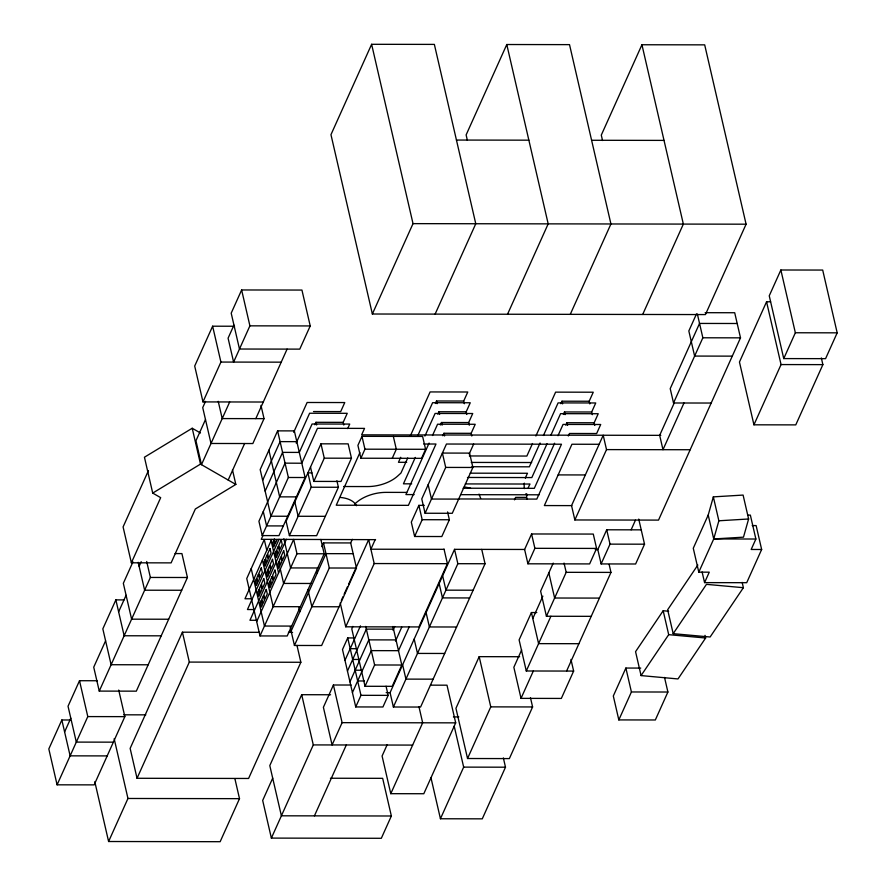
<?xml version="1.0" encoding="UTF-8"?>
<svg xmlns="http://www.w3.org/2000/svg" width="886" height="886" viewBox="0 0 886 886"><rect width="100%" height="100%" fill="white"/><g stroke="black" fill="none" stroke-linecap="round" stroke-linejoin="round"><path stroke-width="1.33" d="M698.799 572.157L693.273 548.246L708.213 515.043L713.341 496.869L743.099 495.075L748.615 518.986L743.487 537.16L713.728 538.954L698.799 572.157L709.265 572.168L704.569 582.623L746.71 582.689L761.65 549.486L756.123 525.575L752.203 525.575M747.64 515.109L750.353 515.109L755.88 539.02L713.728 538.954L718.867 520.78L713.341 496.869M234.557 326.236L212.629 326.203L194.698 366.051L202.983 401.912L263.286 402.022M148.449 470.566L123.088 526.937L131.372 562.809L171.109 562.876L195.341 508.996L235.831 484.443L232.464 469.835M241.634 289.966L231.202 313.168L239.475 349.029L299.778 349.128L310.222 325.937L301.938 290.065L241.634 289.966L249.907 325.838L233.605 362.086L228.09 338.175L233.959 325.118M202.983 401.912L220.913 362.064L212.629 326.203M131.372 562.809L160.676 497.666L152.713 493.081L144.44 457.22L192.218 428.248L200.469 432.988M70.083 719.997L61.843 719.986L48.819 748.947L57.092 784.819L94.149 784.874L124.848 716.641L118.713 690.072M97.349 680.747L79.507 680.714L68.034 706.231L76.307 742.103L113.364 742.158M124.095 599.911L115.867 599.888L102.831 628.861L111.115 664.721L148.172 664.788M132.955 561.89L123.331 583.309L131.604 619.17L168.661 619.236M205.53 401.38L202.728 407.604L211.012 443.476L252.842 443.543L264.039 418.646L260.971 405.367M435.115 314.12L475.771 223.748L434.361 44.4L371.622 44.3L330.965 134.672L372.364 314.009L705.433 314.574L746.09 224.191L704.691 44.854L641.94 44.754L601.284 135.126L602.535 140.52M64.6 731.936L70.791 718.192M105.6 640.811L93.728 667.191L99.254 691.102L136.311 691.158L187.433 577.506L181.918 553.595L175.051 553.584M118.624 611.849L126.089 595.259M139.124 566.298L141.206 561.658M205.486 419.565L195.95 440.763L201.476 464.674L229.684 401.956M57.092 784.819L87.792 716.586L79.507 680.714M99.254 691.102L150.376 577.45L146.699 561.502M228.189 480.046L244.614 443.532M255.81 418.635L287.086 349.117M259.532 632.327L182.416 632.194L130.142 748.393L137.042 778.285L248.589 778.462L300.863 662.274L296.965 645.373M660.801 435.347L361.632 434.849L364.534 428.392L317.476 428.315L301.761 463.234L285.059 463.145L258.922 521.245L262.234 535.587L278.968 535.62L305.105 477.521L294.34 430.895L277.606 430.862L260.185 469.591L270.95 516.228L287.684 516.25M262.666 480.356L280.087 441.627L296.821 441.649M265.147 491.121L282.579 452.381L299.302 452.414M234.901 778.739L239.508 798.663L220.149 841.7L108.601 841.512L127.961 798.474L114.161 738.702M137.042 778.285L189.316 662.086L182.416 632.194M293.698 432.324L307.121 402.488L344.765 402.554L340.7 411.591L313.511 411.547M296.179 443.089L309.602 413.253L347.246 413.308L343.181 422.345L343.801 425.036M299.224 452.602L312.082 424.006L349.726 424.073L347.7 428.591M262.234 535.587L288.371 477.488L277.606 430.862M262.876 535.72L261.248 539.33L375.575 539.652M314.884 424.771L315.992 422.301L343.181 422.345M372.364 314.009L413.02 223.637L371.622 44.3M271.659 539.463L244.979 598.77L251.89 598.781M276.853 540.139L275.402 543.362L274.361 538.887M310.51 467.066L313.821 481.408L341.01 481.452L351.465 458.217L348.154 443.864L320.965 443.82L286.112 521.289L289.423 535.631L316.612 535.676L338.397 487.267L336.89 480.744M279.046 539.33L247.46 609.535L254.371 609.546M570.274 314.342L610.93 223.97L569.521 44.632L506.781 44.522L466.125 134.905L467.365 140.298M286.388 539.275L249.952 620.289L256.862 620.3M289.423 535.631L311.207 487.222L307.896 472.869L311.972 472.88M313.821 481.408L324.276 458.173L320.965 443.82M256.696 621.584L293.665 539.386L296.976 553.739L260.008 635.938L287.197 635.982L324.176 553.783L320.854 539.43M361.975 436.344L357.911 445.381L360.879 458.228L421.526 458.328L425.59 449.291L422.622 436.444L361.975 436.344L364.943 449.191L360.879 458.228M359.893 452.657L336.248 505.219L408.402 505.341L435.99 444.019L423.741 443.997M321.806 546.64L323.49 542.896L350.679 542.941L352.307 539.319M291.129 631.12L325.97 553.65L353.16 553.695M350.679 542.941L356.471 568.048L321.629 645.506L294.44 645.462L329.282 568.004L323.49 542.896M392.243 458.284L396.308 449.246L393.34 436.399M400.727 457.276L398.467 462.304L406.707 462.315M410.34 435.912L430.12 391.933L467.764 392L463.699 401.037L464.319 403.728M341.331 600.42L343.004 596.699M344.122 594.218L347.467 586.776M348.586 584.295L368.676 539.64L374.191 563.551L345.739 626.812L418.934 626.934L447.397 563.673L444.019 549.065M407.737 457.984L400.948 473.058L397.449 476.247A28.729 15.893 -13 0 1 367.668 486.569L343.569 486.525M417.915 435.369L432.612 402.698L470.256 402.765L466.191 411.802L466.811 414.482M330.589 694.757L301.694 694.702L269.798 765.593L281.394 815.807L391.357 815.995L382.663 778.329L330.434 778.24M435.391 403.484L436.51 400.993L463.699 401.037M375.243 539.519L370.88 549.209L444.085 549.331M415.312 457.431L403.44 483.822L411.691 483.834M424.915 436.078L435.092 413.452L472.736 413.518L468.672 422.556L469.292 425.247M272.7 778.152L262.677 800.446L271.371 838.101L381.323 838.289L391.357 815.995M437.872 414.249L439.002 411.746L466.191 411.802M429.101 443.066L405.921 494.576L414.161 494.598M432.49 435.524L437.573 424.217L475.217 424.283L471.153 433.32L471.773 436.012M440.364 425.003L441.483 422.511L468.672 422.556M354.511 637.942L347.722 637.931L342.494 649.549L355.74 706.939L382.929 706.984L388.157 695.366L386.052 686.229M352.916 626.391L351.786 628.894L365.032 686.285L392.221 686.329L401.801 665.021L392.908 626.468M442.845 435.768L443.964 433.276L471.153 433.32M333.413 685L323.39 707.294L332.084 744.949L342.107 722.655L333.413 685L351.166 685.033M344.975 660.314L360.469 625.87M424.305 505.363L418.868 505.363L411.314 522.142L414.626 536.484L441.815 536.539L449.368 519.75L447.563 511.92M271.371 838.101L313.29 744.916L301.694 694.702M507.534 314.242L548.179 223.87L506.781 44.522M347.456 671.067L366.339 629.115L393.528 629.16M414.626 536.484L422.179 519.705L418.868 505.363M425.081 513.249L445.702 467.42L442.391 453.067L469.58 453.111L472.891 467.465L452.27 513.293L425.081 513.249L421.769 498.907L446.455 444.03L561.48 444.229L536.805 499.095L458.738 498.962M349.948 681.832L368.82 639.869L396.009 639.913M352.429 692.586L371.3 650.634L398.49 650.678M469.17 454.009L473.645 444.074M355.74 706.939L360.967 695.322L347.722 637.931M365.032 686.285L374.612 664.976L365.719 626.424M393.007 630.289L394.713 626.513M314.419 815.862L346.315 744.971M395.499 641.054L401.735 627.188M398.478 650.701L409.177 626.923M481.729 549.386L485.041 563.74L420.573 707.05L393.384 707.006L390.073 692.653L454.54 549.342L524.612 549.464L531.578 533.97L593.277 534.07L596.588 548.423L589.622 563.917L527.923 563.806L524.612 549.464M393.384 707.006L457.852 563.695L454.54 549.342M387.116 744.827L382.087 756.024L390.781 793.679L423.807 793.734L455.692 722.854L446.998 685.188L430.485 685.155M532.497 443.521L526.86 456.057L469.347 455.958M535.886 436.001L555.611 392.144L593.255 392.21L589.19 401.247L589.81 403.938M514.489 499.848L515.608 497.367L526.494 497.389M540.061 443L529.352 466.811L471.828 466.723M543.439 435.491L558.091 402.909L595.746 402.964L591.682 412.001L592.302 414.692M560.882 403.706L562.001 401.203L589.19 401.247M547.05 443.742L531.833 477.576L467.465 477.465M550.992 434.971L560.583 413.662L598.227 413.729L594.163 422.766L594.783 425.457M390.781 793.679L422.666 722.799L418.945 706.651M563.363 414.46L564.493 411.957L591.682 412.001M554.614 443.221L534.313 488.33L463.101 488.219M557.992 435.702L563.064 424.427L600.708 424.494L596.643 433.531L569.454 433.487L568.336 435.99M565.844 425.225L566.974 422.722L594.163 422.766M519.661 656.725L479.182 656.659L455.947 708.302L467.542 758.516L509.372 758.593L532.597 706.95L530.47 697.692M527.923 563.806L534.889 548.323L531.578 533.97M642.693 314.464L683.35 224.092L641.94 44.754M553.229 563.119L540.626 591.15L546.418 616.257L591.217 616.335M536.794 612.558L531.412 612.547L519.107 639.902L526.284 670.99L573.641 671.067L570.949 659.417M503.359 757.94L505.496 767.198L482.272 818.841L440.442 818.764L463.666 767.121L454.208 726.166M467.542 758.516L490.766 706.873L479.182 656.659M574.859 519.96L606.511 449.601L603.2 435.247L571.548 505.618L574.859 519.96L658.519 520.104L740.508 337.843L734.704 312.736L705.123 312.692M532.796 618.528L542.863 596.134M521.677 649.87L513.847 667.28L521.023 698.367L561.336 698.434L573.641 671.067M546.418 616.257L566.187 572.323L564.05 563.075M526.284 670.99L550.904 616.268M521.023 698.367L533.328 671.001M696.507 313.899L688.832 330.965L694.624 356.072L732.279 356.139M638.74 519.085L644.532 544.192L635.627 563.994L601.118 563.928L597.806 549.586L606.711 529.784L641.22 529.85M601.118 563.928L610.022 544.137L606.711 529.784M711.17 403.041L673.526 402.986L702.853 337.787L697.371 314.021M674.423 402.532L659.671 435.347L662.983 449.689L683.981 402.997M566.597 671.056L610.975 572.4L609.147 564.471M631.12 529.828L635.45 520.193M770.61 301.805L766.556 301.794L739.456 362.042L753.942 424.815L795.772 424.881L822.884 364.633L821.333 357.955M780.865 269.997L769.247 295.813L783.745 358.586L825.575 358.653L837.181 332.837L822.695 270.064L780.865 269.997L795.351 332.759L783.745 358.586M640.755 668.077L625.881 668.055L613.311 695.997L618.827 719.919L655.33 719.975L667.9 692.021L664.522 677.413M618.827 719.919L631.408 691.966L625.881 668.055M753.942 424.815L781.053 364.567L766.556 301.794M755.88 539.02L751.173 549.475L761.65 549.486M668.653 611.24L663.182 610.742L635.561 651.675L641.076 675.586L678 678.942L705.621 638.009L705.012 635.351M697.847 565.024L667.656 609.756L673.183 633.667L710.107 637.012L743.387 587.706L742.158 582.39M641.076 675.586L668.697 634.664L663.182 610.742M673.183 633.667L706.463 584.35L743.387 587.706M152.713 493.081L200.502 464.109L235.831 484.443M718.867 520.78L748.615 518.986M456.445 140.054L528.864 140.176M591.604 140.276L664.024 140.398M413.02 223.637L746.09 224.191M737.185 323.501L699.541 323.434L670.215 388.633L673.526 402.986M249.907 325.838L310.222 325.937M795.351 332.759L837.181 332.837M702.853 337.787L740.508 337.843M220.913 362.064L281.216 362.164M781.053 364.567L822.884 364.633M264.039 418.646L222.209 418.58L218.222 401.314M599.135 444.285L571.946 444.24L544.358 505.563L571.847 505.618M364.943 449.191L425.59 449.291M606.511 449.601L690.172 449.734M324.276 458.173L351.465 458.217M471.252 462.426L531.666 462.525M445.702 467.42L472.891 467.465M470.245 473.179L527.502 473.268A66.206 36.636 -13 0 0 525.387 478.23M558.147 474.907L585.336 474.951M288.371 477.488L305.105 477.521M465.338 483.922L529.994 484.033A66.206 36.636 -13 0 0 528.111 488.286M311.207 487.222L338.397 487.267M406.696 492.406L385.986 492.372A28.729 15.893 -13 0 0 354.777 504.068M460.853 494.676L539.12 494.798M296.389 496.88L279.655 496.858L268.89 450.232M458.66 499.095L431.471 499.051L428.159 484.697M325.328 516.316L298.139 516.272L294.828 501.919M422.179 519.705L449.368 519.75M283.321 525.93L266.597 525.907L263.275 511.554M610.022 544.137L644.532 544.192M534.889 548.323L596.588 548.423M595.248 549.586L597.806 549.586M296.976 553.739L324.176 553.783M374.191 563.551L447.397 563.673M457.852 563.695L485.041 563.74M317.786 567.981L290.597 567.937L283.863 538.799M329.282 568.004L356.471 568.048M566.187 572.323L610.975 572.4M150.376 577.45L187.433 577.506M310.809 583.475L283.62 583.431L280.308 569.078M473.135 590.209L445.946 590.165L442.635 575.811M181.696 590.264L144.639 590.209L138.194 562.311M469.658 597.95L442.468 597.906L439.146 583.564M599.423 598.094L554.625 598.017L548.833 572.91M300.354 606.711L273.165 606.666L262.4 560.041M339.05 606.777L311.861 606.733L307.929 589.699M291.649 626.081L264.46 626.037L251.203 568.646M456.589 627L429.4 626.956L426.088 612.614M288.448 632.371L292.579 632.382M161.197 635.827L124.151 635.76L115.867 599.888M578.901 643.701L538.588 643.635L531.412 612.547M350.203 648.696L357.003 648.707M444.683 653.469L417.494 653.425L414.183 639.072M352.683 659.45L359.483 659.461M189.316 662.086L300.863 662.274M374.612 664.976L401.801 665.021M355.175 670.215L361.964 670.226M433.121 679.163L405.932 679.119L402.621 664.766M357.656 680.969L364.456 680.98M631.408 691.966L667.9 692.021M386.152 692.653L390.073 692.653M360.967 695.322L388.157 695.366M490.766 706.873L532.597 706.95M123.785 714.814L145.813 714.847M453.422 716.907L458.826 716.918M87.792 716.586L124.848 716.641M342.107 722.655L455.692 722.854M313.29 744.916L412.643 745.082M107.184 755.913L70.127 755.847L61.843 719.986M463.666 767.121L505.496 767.198M127.961 798.474L239.508 798.663M668.697 634.664L705.621 638.009M464.242 486.89L470.521 488.164M479.016 494.089L480.666 498.32M708.213 515.043L713.728 538.954M702.111 571.991L704.569 582.623M562.001 401.203L562.621 403.894M564.493 411.957L565.113 414.648M566.974 422.722L567.594 425.413M436.51 400.993L437.13 403.684M439.002 411.746L439.622 414.438M441.483 422.511L442.103 425.202M443.964 433.276L444.584 435.967M430.984 777.797L440.442 818.764M315.992 422.301L316.612 424.992M340.213 602.901L345.739 626.812M316.645 570.329L317.266 573.02M298.903 607.718L299.833 611.75M271.116 540.67L278.569 572.954M290.198 627.078L294.44 645.462M266.764 550.361L264.272 539.596L246.751 578.547L260.008 635.938M192.218 428.248L200.502 464.109M94.802 781.729L108.601 841.512M526.76 495.606A66.206 36.636 -13 0 1 525.852 493.768M524.379 488.596A66.206 36.636 -13 0 1 524.302 483.147M526.871 499.361A66.206 36.636 -13 0 1 526.793 493.901M340.169 497.423A28.729 15.893 -13 0 1 356.46 505.707M256.364 578.901L255.389 581.061L256.431 585.535L257.394 583.387L256.364 578.901M258.391 574.383L256.94 577.617L257.981 582.102L259.432 578.868L258.391 574.383M261.292 567.926L258.978 573.098L260.008 577.583L262.334 572.411L261.292 567.926M265.069 559.542L264.106 561.691L265.135 566.176L266.11 564.028L265.069 559.542M267.107 555.024L265.656 558.246L266.686 562.732L268.137 559.509L267.107 555.024M270.008 548.567L267.683 553.728L268.724 558.213L271.038 553.052L270.008 548.567M273.785 540.172L272.81 542.321L273.852 546.806L274.815 544.657L273.785 540.172M258.845 589.666L257.881 591.815L258.911 596.3L259.875 594.152L258.845 589.666M260.872 585.148L259.421 588.37L260.462 592.856L261.913 589.633L260.872 585.148M263.784 578.691L261.459 583.852L262.489 588.337L264.814 583.176L263.784 578.691M267.561 570.296L266.586 572.456L267.627 576.93L268.591 574.781L267.561 570.296M269.588 565.777L268.137 569.011L269.167 573.497L270.629 570.263L269.588 565.777M272.489 559.321L270.175 564.493L271.205 568.978L273.53 563.806L272.489 559.321M276.266 550.937L275.302 553.085L276.332 557.571L277.307 555.422L276.266 550.937M278.304 546.418L276.853 549.641L277.883 554.127L279.334 550.904L278.304 546.418M281.205 539.962L278.88 545.123L279.921 549.608L282.235 544.447L281.205 539.962M261.326 600.42L260.362 602.58L261.392 607.065L262.367 604.905L261.326 600.42M263.363 595.901L261.913 599.135L262.943 603.621L264.393 600.387L263.363 595.901M266.265 589.456L263.939 594.617L264.98 599.102L267.295 593.93L266.265 589.456M270.042 581.061L269.067 583.209L270.108 587.695L271.072 585.546L270.042 581.061M272.068 576.542L270.618 579.765L271.659 584.251L273.109 581.028L272.068 576.542M274.981 570.086L272.655 575.247L273.685 579.732L276.011 574.571L274.981 570.086M278.747 561.691L277.783 563.85L278.824 568.325L279.788 566.176L278.747 561.691M280.784 557.172L279.334 560.406L280.364 564.891L281.814 561.658L280.784 557.172M283.686 550.715L281.36 555.887L282.401 560.373L284.727 555.201L283.686 550.715"/></g></svg>
